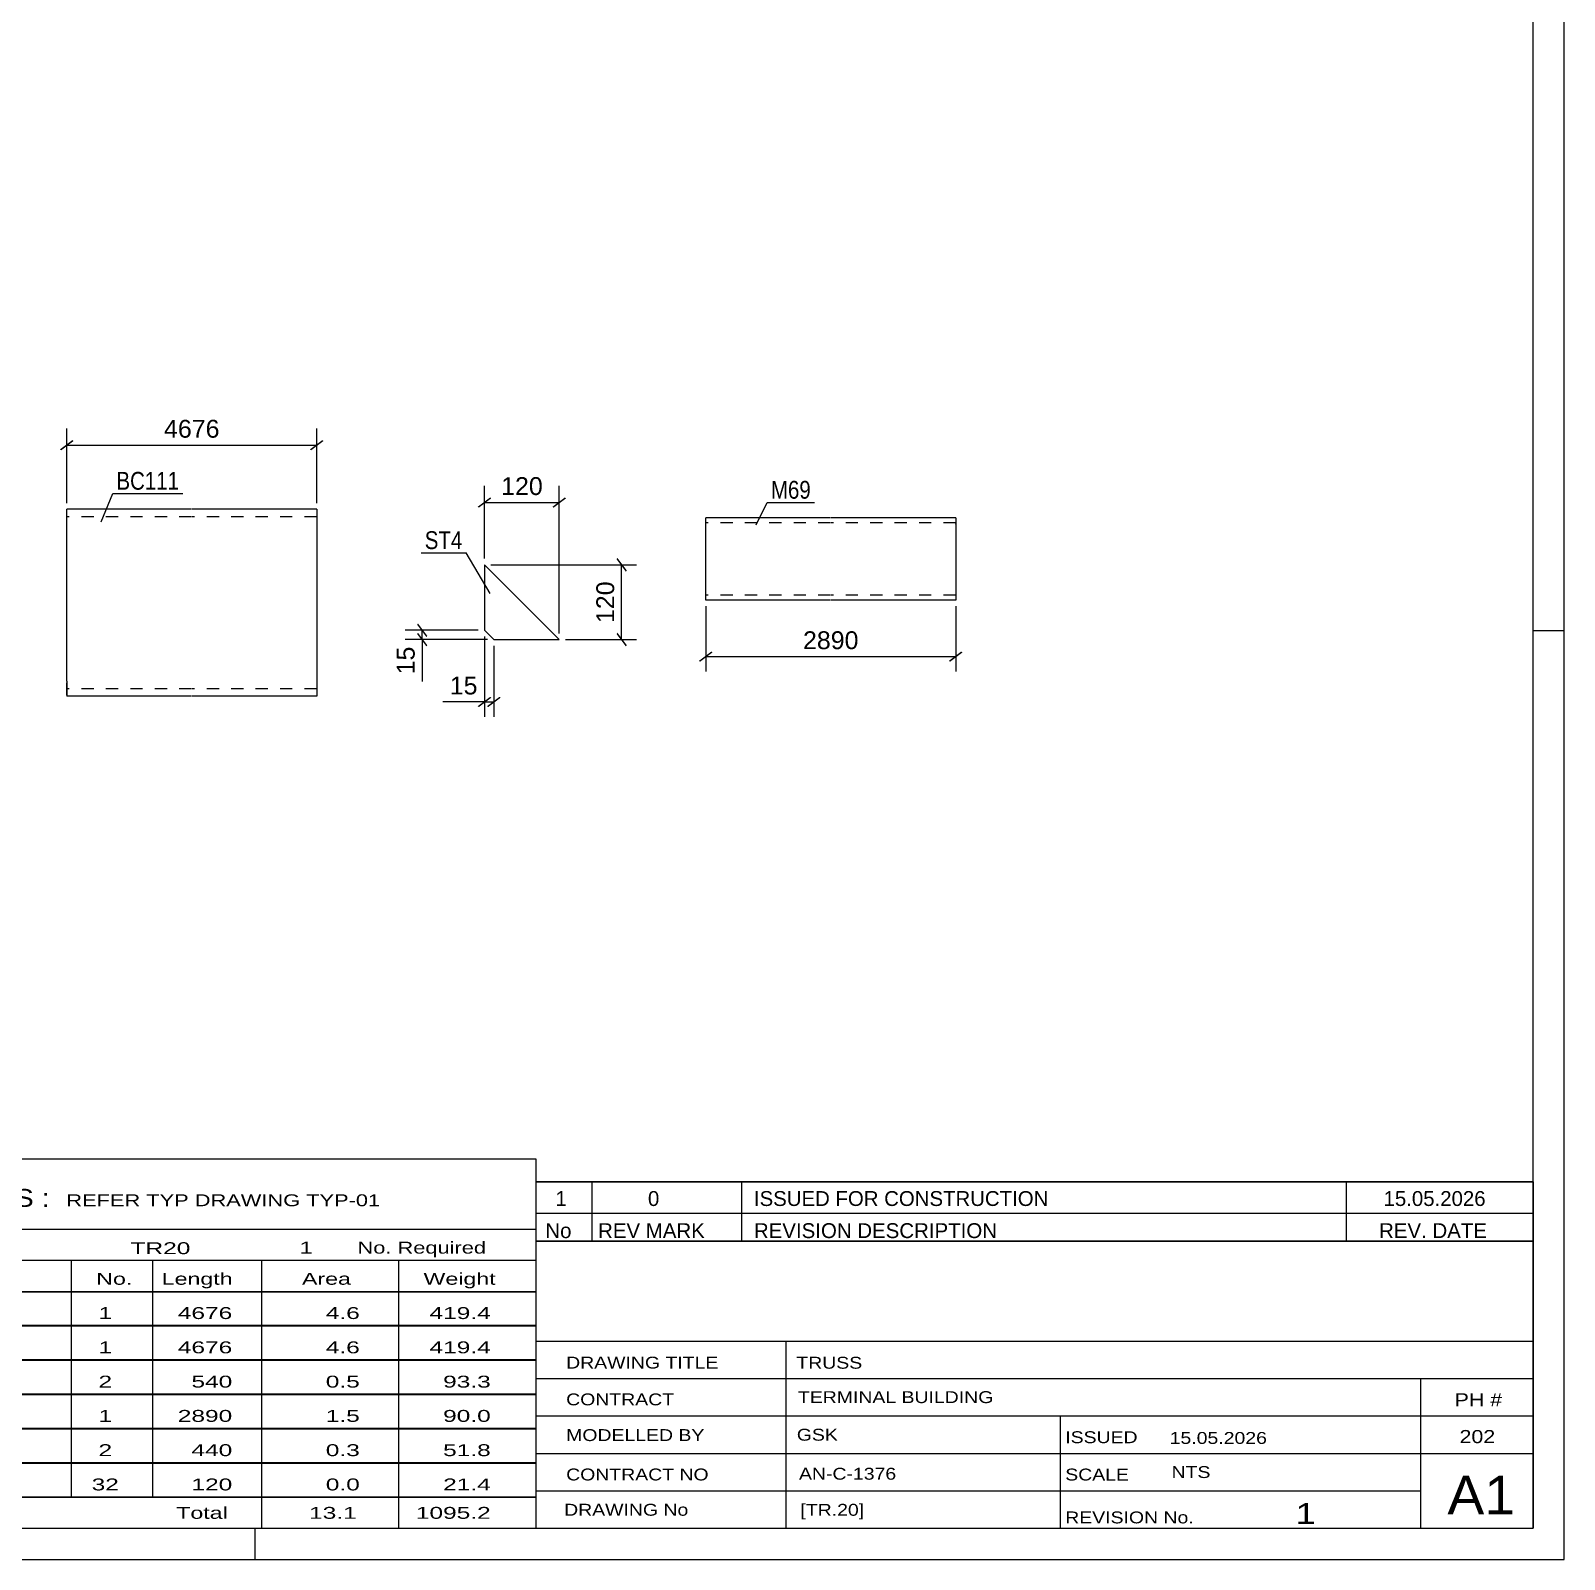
# Model space of a CAD drawing. Header units: millimetres. Extents: x 0 to 841, y 0 to 594.
# Drawn here: x 595 to 841, y 0 to 245.3 of the extents above; entities that cross this region are included whole.
import ezdxf

# ---------------------------------------------------------------- set-up
doc = ezdxf.new("R2010")
doc.units = ezdxf.units.MM
doc.linetypes.add('DXK_LINE_DOT2', pattern=[3.9198, 1.9599, -1.9599])
doc.styles.add('Arial', font='ARIAL.TTF', dxfattribs={"height": 0.2})
doc.styles.add('Arial Narrow', font='ARIALN.TTF', dxfattribs={"height": 0.2})

# ---------------------------------------------------------------- blocks, each defined once
blk = doc.blocks.new('Unknown-389627297-1160')
at = {"color": 5, "linetype": 'Continuous'}
for p, q in [((841, 0), (841, 594)), ((836, 5), (836, 589)), ((841, 149), (836, 149)), ((5, 5), (836, 5)), ((631, 0), (631, 5)), ((0, 0), (841, 0))]:
    blk.add_line(p, q, dxfattribs=at)
blk = doc.blocks.new('Unknown-389627297-8460')
at = {"color": 7, "linetype": 'Continuous'}
for p, q in [((676, 51.05), (676, 5)), ((676, 51.05), (836, 51.05)), ((836, 51), (836, 5)), ((676, 35), (836, 35)), ((716.14, 35), (716.14, 5)), ((676, 29), (836, 29)), ((818, 5.05), (818, 29.05)), ((676, 23), (836, 23)), ((760.14, 23), (760.14, 5)), ((676, 17), (836, 17)), ((676, 11), (818, 11)), ((676, 5), (836, 5))]:
    blk.add_line(p, q, dxfattribs=at)
at = {"color": 7, "style": 'Arial Narrow'}
for s, height, width, p in [('DRAWING TITLE', 1.9089, 1.425378, (680.88, 30.61)), ('TRUSS', 1.909, 1.425378, (717.81, 30.59)), ('CONTRACT', 1.909, 1.425378, (680.88, 24.71)), ('TERMINAL BUILDING', 1.9089, 1.425378, (718.06, 25.07)), ('MODELLED BY', 1.9089, 1.425378, (680.88, 18.98)), ('GSK', 1.909, 1.425378, (717.88, 19.04)), ('ISSUED', 1.909, 1.425378, (760.94, 18.64)), ('15.05.2026', 1.909, 1.425378, (777.69, 18.52)), ('CONTRACT NO', 1.9089, 1.425378, (680.88, 12.66)), ('AN-C-1376', 1.909, 1.425378, (718.23, 12.78)), ('SCALE', 1.909, 1.425378, (760.94, 12.65)), ('A1', 6.204, 1.25, (822.24, 7.2)), ('DRAWING No', 1.909, 1.425378, (680.56, 7)), ('[TR.20]', 1.909, 1.425378, (718.46, 6.99)), ('REVISION No.', 1.9089, 1.425378, (760.94, 5.77)), ('1', 3.34, 1.5, (797.91, 5.68))]:
    blk.add_text(s, height=height, dxfattribs=dict(at, width=width)).set_placement(p)
at = {"color": 7, "linetype": 'Continuous', "style": 'Arial Narrow'}
for s, height, width, p in [('PH #', 2.1, 1.42538, (823.4, 24.55)), ('202', 2.1, 1.42538, (824.19, 18.65)), ('NTS', 1.909, 1.425378, (778, 13.05))]:
    blk.add_text(s, height=height, dxfattribs=dict(at, width=width)).set_placement(p)
blk = doc.blocks.new('Unknown-389627297-8461')
at = {"color": 7, "linetype": 'Continuous'}
for p, q in [((516, 64.25), (676, 64.25)), ((516, 53), (516, 64.25)), ((676, 64.25), (676, 53)), ((516, 53), (676, 53)), ((516, 53), (516, 48)), ((676, 53), (676, 48)), ((516, 48), (676, 48)), ((516, 48), (516, 43)), ((540, 48), (540, 43)), ((575.5, 48), (575.5, 43)), ((601.5, 48), (601.5, 43)), ((614.5, 48), (614.5, 43)), ((632, 48), (632, 43)), ((654, 48), (654, 43)), ((676, 48), (676, 43)), ((516, 43), (676, 43)), ((516, 42.95), (516, 37.55)), ((516, 42.95), (676, 42.95)), ((540, 43), (540, 37.5)), ((575.5, 43), (575.5, 37.5)), ((601.5, 43), (601.5, 37.5)), ((614.5, 43), (614.5, 37.5)), ((632, 43), (632, 37.5)), ((654, 43), (654, 37.5)), ((676, 42.95), (676, 37.55)), ((516, 37.55), (676, 37.55)), ((516, 37.45), (516, 32.05)), ((516, 37.45), (676, 37.45)), ((540, 37.5), (540, 32)), ((575.5, 37.5), (575.5, 32)), ((601.5, 37.5), (601.5, 32)), ((614.5, 37.5), (614.5, 32)), ((632, 37.5), (632, 32)), ((654, 37.5), (654, 32)), ((676, 37.45), (676, 32.05)), ((516, 32.05), (676, 32.05)), ((540, 32), (540, 26.5)), ((575.5, 32), (575.5, 26.5)), ((601.5, 32), (601.5, 26.5)), ((614.5, 32), (614.5, 26.5)), ((632, 32), (632, 26.5)), ((654, 32), (654, 26.5)), ((516, 31.95), (516, 26.55)), ((516, 31.95), (676, 31.95)), ((676, 31.95), (676, 26.55)), ((516, 26.55), (676, 26.55)), ((516, 26.45), (516, 21.05)), ((516, 26.45), (676, 26.45)), ((540, 26.5), (540, 21)), ((575.5, 26.5), (575.5, 21)), ((601.5, 26.5), (601.5, 21)), ((614.5, 26.5), (614.5, 21)), ((632, 26.5), (632, 21)), ((654, 26.5), (654, 21)), ((676, 26.45), (676, 21.05)), ((516, 21.05), (676, 21.05)), ((516, 20.95), (516, 15.55)), ((516, 20.95), (676, 20.95)), ((540, 21), (540, 15.5)), ((575.5, 21), (575.5, 15.5)), ((601.5, 21), (601.5, 15.5)), ((614.5, 21), (614.5, 15.5)), ((632, 21), (632, 15.5)), ((654, 21), (654, 15.5)), ((676, 20.95), (676, 15.55)), ((516, 15.55), (676, 15.55)), ((516, 15.45), (516, 10.05)), ((516, 15.45), (676, 15.45)), ((540, 15.5), (540, 10)), ((575.5, 15.5), (575.5, 10)), ((601.5, 15.5), (601.5, 10)), ((614.5, 15.5), (614.5, 10)), ((632, 15.5), (632, 10)), ((654, 15.5), (654, 10)), ((676, 15.45), (676, 10.05)), ((516, 10.05), (676, 10.05)), ((516, 10), (676, 10)), ((516, 10), (516, 5)), ((632, 10), (632, 5)), ((654, 10), (654, 5)), ((676, 10), (676, 5)), ((516, 5), (676, 5))]:
    blk.add_line(p, q, dxfattribs=at)
at = {"color": 7, "style": 'Arial Narrow'}
for s, height, width, p in [('GENERAL NOTES & WELD DETAILS :', 2.8633, 1.4, (517.15, 56.56)), ('REFER TYP DRAWING TYP-01', 1.9089, 1.6, (600.7, 56.66)), ("MATERIAL LIST FOR ASSEMBLY MK'D", 1.9089, 1.6, (517.15, 49.06)), ('TR20', 1.909, 1.794707, (611, 48.97)), ('1', 1.91, 1.794707, (638.08, 49.06)), ('No. Required', 1.9089, 1.6, (647.41, 49.06)), ('Mark', 1.909, 1.7, (517.34, 44)), ('Profile', 1.909, 1.7, (550.41, 44)), ('Material', 1.909, 1.7, (580.54, 44.06)), ('No.', 1.909, 1.7, (605.5, 44.06)), ('Length', 1.909, 1.7, (616, 44.06)), ('Area', 1.909, 1.7, (638.5, 44.06)), ('Weight', 1.909, 1.7, (658, 44.06))]:
    blk.add_text(s, height=height, dxfattribs=dict(at, width=width)).set_placement(p)
at = {"color": 7, "linetype": 'Continuous', "style": 'Arial Narrow'}
for s, height, width, p in [('BC111', 1.909, 1.794707, (517.5, 38.56)), ('RHS300*200*12', 1.9089, 1.794707, (542, 38.56)), ('E350', 1.909, 1.794707, (581.74, 38.56)), ('1', 1.91, 1.794707, (605.86, 38.56)), ('4676', 1.909, 1.794707, (618.58, 38.56)), ('4.6', 1.909, 1.794707, (642.32, 38.56)), ('419.4', 1.909, 1.794707, (658.96, 38.56)), ('TR20', 1.909, 1.794707, (517.5, 33.06)), ('RHS300*200*12', 1.9089, 1.794707, (542, 33.06)), ('E350', 1.909, 1.794707, (581.74, 33.06)), ('1', 1.91, 1.794707, (605.86, 33.06)), ('4676', 1.909, 1.794707, (618.58, 33.06)), ('4.6', 1.909, 1.794707, (642.32, 33.06)), ('419.4', 1.909, 1.794707, (658.96, 33.06)), ('SP2', 1.909, 1.794707, (517.5, 27.56)), ('PL25*440', 1.909, 1.794707, (542, 27.56)), ('E350', 1.909, 1.794707, (581.74, 27.56)), ('2', 1.91, 1.794707, (605.86, 27.56)), ('540', 1.909, 1.794707, (620.77, 27.56)), ('0.5', 1.909, 1.794707, (642.32, 27.56)), ('93.3', 1.909, 1.794707, (661.14, 27.56)), ('M69', 1.909, 1.794707, (517.5, 22.06)), ('SHS132*8', 1.909, 1.794707, (542, 22.06)), ('E350', 1.909, 1.794707, (581.74, 22.06)), ('1', 1.91, 1.794707, (605.86, 22.06)), ('2890', 1.909, 1.794707, (618.58, 22.06)), ('1.5', 1.909, 1.794707, (642.32, 22.06)), ('90.0', 1.909, 1.794707, (661.14, 22.06)), ('SP1', 1.909, 1.794707, (517.5, 16.56)), ('PL25*300', 1.909, 1.794707, (542, 16.56)), ('E350', 1.909, 1.794707, (581.74, 16.56)), ('2', 1.91, 1.794707, (605.86, 16.56)), ('440', 1.909, 1.794707, (620.77, 16.56)), ('0.3', 1.909, 1.794707, (642.32, 16.56)), ('51.8', 1.909, 1.794707, (661.14, 16.56)), ('ST4', 1.909, 1.794707, (517.5, 11.06)), ('PL12*120', 1.909, 1.794707, (542, 11.06)), ('E350', 1.909, 1.794707, (581.74, 11.06)), ('32', 1.909, 1.794707, (604.76, 11.06)), ('120', 1.909, 1.794707, (620.77, 11.06)), ('0.0', 1.909, 1.794707, (642.32, 11.06)), ('21.4', 1.909, 1.794707, (661.14, 11.06)), ('Total', 1.909, 1.7, (618.33, 6.5)), ('13.1', 1.909, 1.794707, (639.64, 6.5)), ('1095.2', 1.909, 1.794707, (656.77, 6.5))]:
    blk.add_text(s, height=height, dxfattribs=dict(at, width=width)).set_placement(p)
blk = doc.blocks.new('Unknown-389627297-8463')
at = {"color": 7, "linetype": 'Continuous'}
for p, q in [((676, 60.55), (836, 60.55)), ((836, 60.55), (676, 60.55)), ((676, 60.55), (676, 55.55)), ((685, 60.55), (685, 55.55)), ((709, 60.55), (709, 55.55)), ((806, 60.55), (806, 55.55)), ((836, 60.55), (836, 55.55)), ((676, 55.55), (836, 55.55)), ((676, 55.55), (676, 51.05)), ((676, 55.55), (836, 55.55)), ((685, 55.55), (685, 51.05)), ((709, 55.55), (709, 51.05)), ((806, 55.55), (806, 51.05)), ((836, 55.55), (836, 51.05)), ((836, 51.05), (676, 51.05))]:
    blk.add_line(p, q, dxfattribs=at)
at = {"color": 7, "linetype": 'Continuous', "style": 'Arial Narrow'}
for s, height, width, p in [('1', 2.39, 1.196471, (679.16, 56.7)), ('0', 2.39, 1.196471, (694, 56.7)), ('ISSUED FOR CONSTRUCTION', 2.3861, 1.196471, (711, 56.7)), ('15.05.2026', 2.386, 1.196471, (812, 56.7)), ('No', 2.386, 1.2, (677.54, 51.55)), ('REV MARK', 2.386, 1.2, (686, 51.55)), ('REVISION DESCRIPTION', 2.3861, 1.2, (711, 51.55)), ('REV. DATE', 2.386, 1.2, (811.28, 51.55))]:
    blk.add_text(s, height=height, dxfattribs=dict(at, width=width)).set_placement(p)
blk = doc.blocks.new('Part-389627297-3297 - 3291')
at = {"color": 2, "linetype": 'Continuous'}
for p, q in [((667.78, 159.58), (667.78, 149.08)), ((667.78, 159.58), (679.78, 147.58)), ((667.78, 149.08), (669.28, 147.58)), ((669.28, 147.58), (679.78, 147.58))]:
    blk.add_line(p, q, dxfattribs=at)
blk = doc.blocks.new('Part-389627297-2963 - 2956')
at = {"color": 2, "linetype": 'Continuous'}
for p, q in [((723.27, 167.13), (703.27, 167.13)), ((703.27, 154.05), (703.27, 167.13)), ((743.37, 167.13), (723.37, 167.13)), ((743.37, 167.13), (743.37, 165.53)), ((743.37, 165.53), (743.37, 153.93)), ((703.27, 153.93), (703.27, 154.05)), ((723.27, 153.93), (703.27, 153.93)), ((743.37, 153.93), (723.37, 153.93))]:
    blk.add_line(p, q, dxfattribs=at)
at = {"color": 7, "linetype": 'DXK_LINE_DOT2'}
for p, q in [((723.27, 166.33), (703.27, 166.33)), ((703.27, 166.26), (703.27, 166.33)), ((703.27, 166.09), (703.27, 166.14)), ((743.37, 166.33), (723.37, 166.33)), ((743.37, 167), (743.37, 165.53)), ((743.37, 166.26), (743.37, 166.33)), ((743.37, 166.09), (743.37, 166.14)), ((723.27, 154.73), (703.27, 154.73)), ((743.37, 154.73), (723.37, 154.73))]:
    blk.add_line(p, q, dxfattribs=at)
blk = doc.blocks.new('Part-389627297-3375 - 3367')
at = {"color": 2, "linetype": 'Continuous'}
for p, q in [((620.77, 168.5), (600.77, 168.5)), ((600.77, 140.9), (600.77, 168.5)), ((640.87, 168.5), (620.87, 168.5)), ((640.87, 168.5), (640.87, 138.5)), ((600.77, 140.9), (600.77, 138.5)), ((620.77, 138.5), (600.77, 138.5)), ((640.87, 138.5), (620.87, 138.5))]:
    blk.add_line(p, q, dxfattribs=at)
at = {"color": 7, "linetype": 'DXK_LINE_DOT2'}
for p, q in [((620.77, 167.3), (600.77, 167.3)), ((640.87, 167.3), (620.87, 167.3)), ((600.77, 138.68), (600.77, 140.9)), ((600.77, 139.7), (600.77, 139.79)), ((620.77, 139.7), (600.77, 139.7)), ((640.87, 139.7), (620.87, 139.7)), ((640.87, 139.7), (640.87, 139.79))]:
    blk.add_line(p, q, dxfattribs=at)
blk = doc.blocks.new('StraightDimension-389627297-3299 - 3291')
at = {"linetype": 'Continuous'}
for points in [[(688.96, 160.48), (689.11, 160.68), (690.61, 158.68), (690.46, 158.48)], [(690.61, 146.68), (690.46, 146.48), (688.96, 148.48), (689.11, 148.68)]]:
    blk.add_hatch(color=7, dxfattribs=at).paths.add_polyline_path(points)
at = {"color": 7, "linetype": 'Continuous'}
for p, q in [((668.78, 159.58), (692.18, 159.58)), ((689.78, 147.58), (689.78, 159.58)), ((680.78, 147.58), (692.18, 147.58))]:
    blk.add_line(p, q, dxfattribs=at)
at = {"color": 0}
blk.add_wipeout([(689.18, 157.51), (684.98, 157.51), (684.98, 149.64), (689.18, 149.64)], dxfattribs=at)
at = {"color": 3, "style": 'Arial'}
blk.add_text('120', height=2.865, rotation=90.0002, dxfattribs=at).set_placement((688.58, 150.24))
blk = doc.blocks.new('StraightDimension-389627297-3306 - 3291')
at = {"linetype": 'Continuous'}
for points in [[(658.61, 148.18), (658.46, 147.98), (656.96, 149.98), (657.11, 150.18)], [(656.96, 148.48), (657.11, 148.68), (658.61, 146.68), (658.46, 146.48)]]:
    blk.add_hatch(color=7, dxfattribs=at).paths.add_polyline_path(points)
at = {"color": 7, "linetype": 'Continuous'}
for p, q in [((666.78, 149.08), (655.08, 149.08)), ((657.78, 147.58), (657.78, 149.08)), ((668.28, 147.58), (655.08, 147.58))]:
    blk.add_line(p, q, dxfattribs=at)
at = {"color": 0}
blk.add_wipeout([(657.18, 147.05), (652.98, 147.05), (652.98, 141.4), (657.18, 141.4)], dxfattribs=at)
at = {"color": 7, "linetype": 'Continuous'}
blk.add_line((657.78, 147.58), (657.78, 140.88), dxfattribs=at)
blk.add_line((657.78, 147.58), (657.78, 140.88), dxfattribs=at)
at = {"color": 3, "style": 'Arial'}
blk.add_text('15', height=2.865, rotation=90.0002, dxfattribs=at).set_placement((656.58, 142))
blk = doc.blocks.new('StraightDimension-389627297-3328 - 3291')
at = {"linetype": 'Continuous'}
for points in [[(668.68, 138.4), (668.88, 138.25), (666.88, 136.75), (666.68, 136.9)], [(668.38, 136.75), (668.18, 136.9), (670.18, 138.4), (670.38, 138.25)]]:
    blk.add_hatch(color=7, dxfattribs=at).paths.add_polyline_path(points)
at = {"color": 7, "linetype": 'Continuous'}
for p, q in [((667.78, 148.08), (667.78, 135.18)), ((669.28, 146.58), (669.28, 135.18)), ((667.78, 137.58), (669.28, 137.58))]:
    blk.add_line(p, q, dxfattribs=at)
at = {"color": 0}
blk.add_wipeout([(667.26, 138.18), (667.26, 142.38), (661.61, 142.38), (661.61, 138.18)], dxfattribs=at)
at = {"color": 7, "linetype": 'Continuous'}
blk.add_line((667.78, 137.58), (661.09, 137.58), dxfattribs=at)
blk.add_line((667.78, 137.58), (661.09, 137.58), dxfattribs=at)
at = {"color": 3, "style": 'Arial'}
blk.add_text('15', height=2.865, dxfattribs=at).set_placement((662.21, 138.78))
blk = doc.blocks.new('StraightDimension-389627297-3319 - 3291')
at = {"linetype": 'Continuous'}
for points in [[(666.88, 168.75), (666.68, 168.9), (668.68, 170.4), (668.88, 170.25)], [(680.68, 170.4), (680.88, 170.25), (678.88, 168.75), (678.68, 168.9)]]:
    blk.add_hatch(color=7, dxfattribs=at).paths.add_polyline_path(points)
at = {"color": 7, "linetype": 'Continuous'}
for p, q in [((667.78, 160.58), (667.78, 172.28)), ((679.78, 148.58), (679.78, 172.28)), ((667.78, 169.58), (679.78, 169.58))]:
    blk.add_line(p, q, dxfattribs=at)
at = {"color": 0}
blk.add_wipeout([(677.72, 170.18), (677.72, 174.38), (669.85, 174.38), (669.85, 170.18)], dxfattribs=at)
at = {"color": 3, "style": 'Arial'}
blk.add_text('120', height=2.865, dxfattribs=at).set_placement((670.45, 170.78))
blk = doc.blocks.new('StraightDimension-389627297-2967 - 2956')
at = {"linetype": 'Continuous'}
for points in [[(702.37, 144.03), (702.17, 144.18), (704.17, 145.68), (704.37, 145.53)], [(744.27, 145.68), (744.47, 145.53), (742.47, 144.03), (742.27, 144.18)]]:
    blk.add_hatch(color=7, dxfattribs=at).paths.add_polyline_path(points)
at = {"color": 7, "linetype": 'Continuous'}
for p, q in [((703.27, 152.93), (703.27, 142.45)), ((743.37, 152.93), (743.37, 142.45)), ((703.27, 144.85), (743.37, 144.85))]:
    blk.add_line(p, q, dxfattribs=at)
at = {"color": 0}
blk.add_wipeout([(728.36, 145.45), (728.36, 149.65), (718.27, 149.65), (718.27, 145.45)], dxfattribs=at)
at = {"color": 3, "style": 'Arial'}
blk.add_text('2890', height=2.865, dxfattribs=at).set_placement((718.87, 146.05))
blk = doc.blocks.new('StraightDimension-389627297-3378 - 3367')
at = {"linetype": 'Continuous'}
for points in [[(599.87, 177.95), (599.67, 178.1), (601.67, 179.6), (601.87, 179.45)], [(641.77, 179.6), (641.97, 179.45), (639.97, 177.95), (639.77, 178.1)]]:
    blk.add_hatch(color=7, dxfattribs=at).paths.add_polyline_path(points)
at = {"color": 7, "linetype": 'Continuous'}
for p, q in [((600.77, 169.5), (600.77, 181.48)), ((640.87, 169.5), (640.87, 181.48)), ((600.77, 178.78), (640.87, 178.78))]:
    blk.add_line(p, q, dxfattribs=at)
at = {"color": 0}
blk.add_wipeout([(625.86, 179.38), (625.86, 183.58), (615.77, 183.58), (615.77, 179.38)], dxfattribs=at)
at = {"color": 3, "style": 'Arial'}
blk.add_text('4676', height=2.865, dxfattribs=at).set_placement((616.37, 179.98))
blk = doc.blocks.new('Mark-389627297-3293 - 3291')
at = {"color": 0}
blk.add_wipeout([(664.23, 162.11), (664.23, 165.11), (658.2, 165.11), (658.2, 162.11)], dxfattribs=at)
blk.add_wipeout([(664.23, 162.11), (664.23, 165.11), (658.2, 165.11), (658.2, 162.11)], dxfattribs=at)
at = {"color": 30, "linetype": 'Continuous'}
for p in [(657.6, 161.51), (668.69, 154.99)]:
    blk.add_line(p, (664.83, 161.51), dxfattribs=at)
at = {"color": 3, "style": 'Arial Narrow'}
blk.add_text('ST4', height=2.863, dxfattribs=at).set_placement((658.2, 162.11))
blk = doc.blocks.new('Mark-389627297-2959 - 2956')
at = {"color": 0}
blk.add_wipeout([(720.13, 170.19), (720.13, 173.19), (713.73, 173.19), (713.73, 170.19)], dxfattribs=at)
blk.add_wipeout([(720.13, 170.19), (720.13, 173.19), (713.73, 173.19), (713.73, 170.19)], dxfattribs=at)
at = {"color": 30, "linetype": 'Continuous'}
for p, q in [((711.36, 166), (713.13, 169.59)), ((713.13, 169.59), (720.73, 169.59))]:
    blk.add_line(p, q, dxfattribs=at)
at = {"color": 3, "style": 'Arial Narrow'}
blk.add_text('M69', height=2.863, dxfattribs=at).set_placement((713.73, 170.19))
blk = doc.blocks.new('Mark-389627297-3371 - 3367')
at = {"color": 0}
blk.add_wipeout([(618.78, 171.63), (618.78, 174.63), (608.74, 174.63), (608.74, 171.63)], dxfattribs=at)
blk.add_wipeout([(618.78, 171.63), (618.78, 174.63), (608.74, 174.63), (608.74, 171.63)], dxfattribs=at)
at = {"color": 30, "linetype": 'Continuous'}
for p, q in [((606.3, 166.47), (608.14, 171.03)), ((608.14, 171.03), (619.38, 171.03))]:
    blk.add_line(p, q, dxfattribs=at)
at = {"color": 3, "style": 'Arial Narrow'}
blk.add_text('BC111', height=2.863, dxfattribs=at).set_placement((608.74, 171.63))

msp = doc.modelspace()

# ---------------------------------------------------------------- block references
for name in ['Unknown-389627297-1160', 'Part-389627297-3375 - 3367', 'Part-389627297-2963 - 2956', 'Part-389627297-3297 - 3291', 'Unknown-389627297-8461', 'Unknown-389627297-8463', 'Unknown-389627297-8460']:
    msp.add_blockref(name, (0, 0))

# ---------------------------------------------------------------- next in the draw order: block references
for name in ['StraightDimension-389627297-3378 - 3367', 'Mark-389627297-2959 - 2956', 'StraightDimension-389627297-3299 - 3291', 'StraightDimension-389627297-2967 - 2956']:
    msp.add_blockref(name, (0, 0))

# ---------------------------------------------------------------- next in the draw order: block references
for name in ['Mark-389627297-3371 - 3367', 'StraightDimension-389627297-3306 - 3291']:
    msp.add_blockref(name, (0, 0))

# ---------------------------------------------------------------- next in the draw order: block references
msp.add_blockref('StraightDimension-389627297-3328 - 3291', (0, 0))

# ---------------------------------------------------------------- next in the draw order: block references
msp.add_blockref('StraightDimension-389627297-3319 - 3291', (0, 0))

# ---------------------------------------------------------------- next in the draw order: block references
msp.add_blockref('Mark-389627297-3293 - 3291', (0, 0))

doc.saveas('drawing.dxf')
